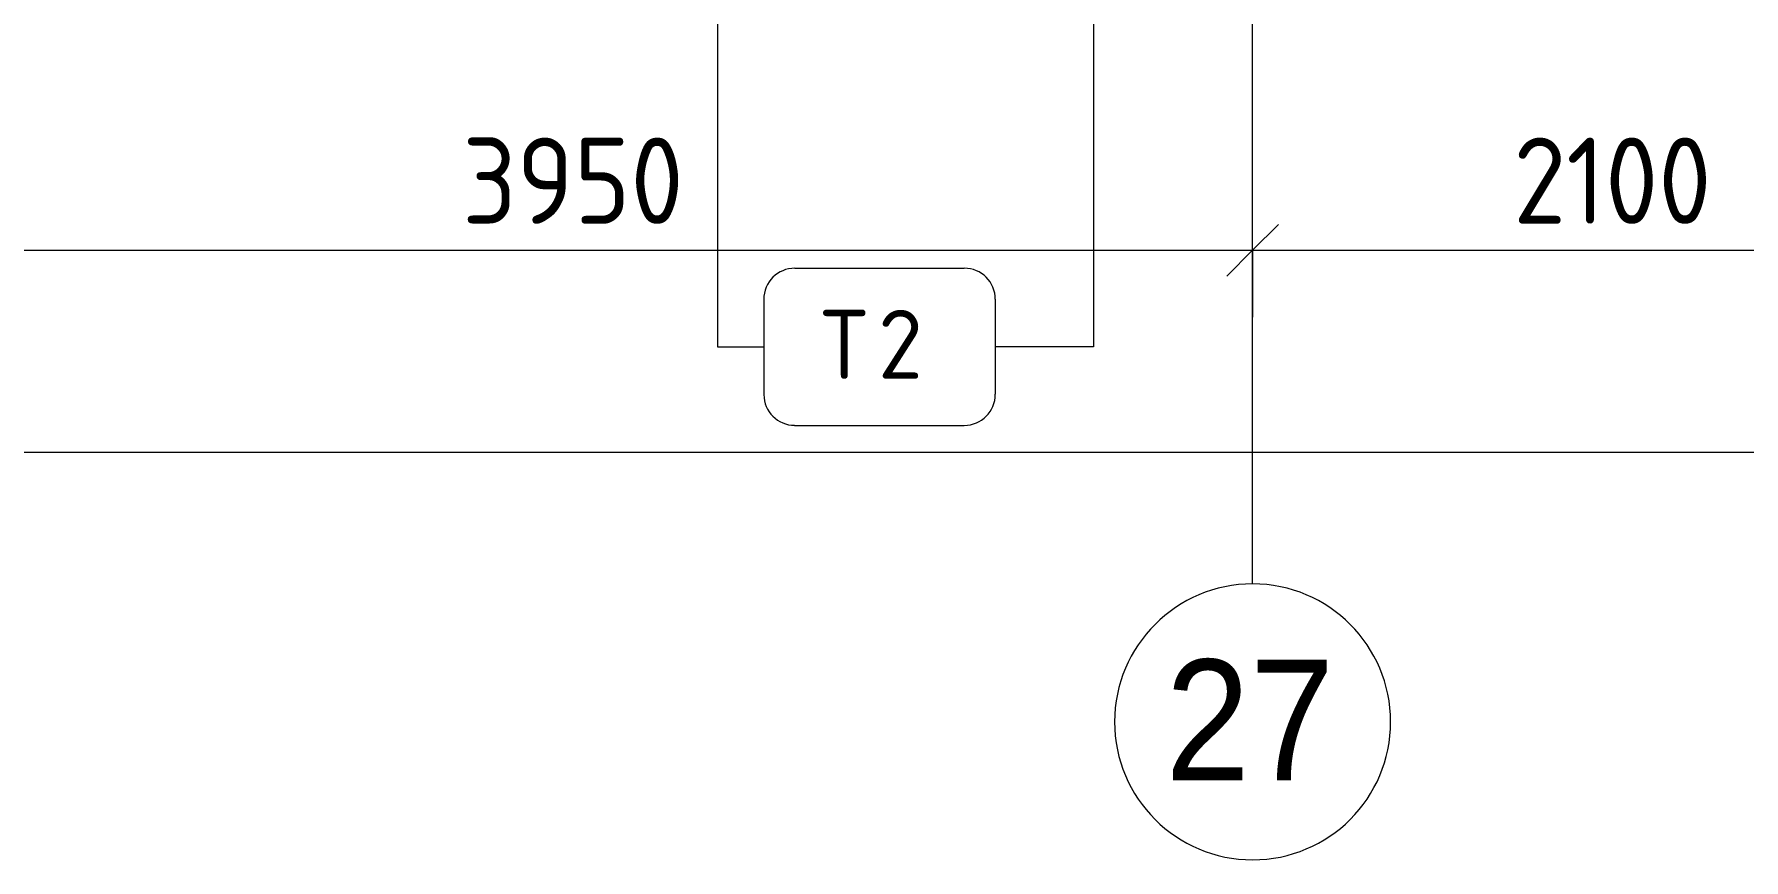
# Model space of a CAD drawing. Header units: millimetres. Extents: x -8624 to 200664, y -8553 to 29000.
# Drawn here: x 145674 to 150629, y -2706 to -312 of the extents above; entities that cross this region are included whole.
import ezdxf

# ---------------------------------------------------------------- set-up
doc = ezdxf.new("R2010")
doc.units = ezdxf.units.MM
for name, color, linetype, lineweight in [('A-ANNO-DIMS', 7, 'Continuous', 9), ('A-ANNO-DIMS-100', 7, 'Continuous', 9), ('Марки для знаков', 7, 'Continuous', 9), ('Оси', 7, 'Continuous', 9), ('Оси-1', 7, 'Continuous', 20)]:
    doc.layers.add(name, color=color, linetype=linetype, lineweight=lineweight)
doc.styles.add('Arial_1', font='arial.ttf', dxfattribs={"width": 0.9, "height": 350})
doc.styles.add('GOST Common_2', font='GOST_Common.ttf', dxfattribs={"height": 200})
doc.styles.add('ISOCPEUR', font='isocpeur.ttf', dxfattribs={"width": 0.9, "height": 250})
doc.dimstyles.new('ISO-2_5_0_9К_БОЛЬШОЙ', dxfattribs={"dimscale": 304.8, "dimtxt": 248.995294, "dimasz": 0.492126, "dimexe": 0.393701, "dimexo": 0.984252, "dimgap": 0, "dimtad": 1, "dimdec": 0, "dimrnd": 10, "dimzin": 0, "dimdsep": 46, "dimtxsty": 'ISOCPEUR', "dimblk1": 'OBLIQUE', "dimblk2": 'OBLIQUE', "dimsah": 1, "dimcen": 0.09, "dimdle": 0.393701, "dimazin": 0, "dimtfac": 1, "dimtdec": 4, "dimtix": 1, "dimtmove": 0, "dimatfit": 3, "dimfxl": 1, "dimtvp": 1, "dimtolj": 1, "dimtzin": 0, "dimarcsym": 2})

# ---------------------------------------------------------------- blocks, each defined once
blk = doc.blocks.new('Ось сетки - D8-29747960-План зашивки приборов отопления в осях 3 этажа 23-33')
at = {"layer": 'Оси-1'}
for start, end in [(360, 180), (180, 360)]:
    blk.add_arc((0, 0), 4, start, end, dxfattribs=at)
blk = doc.blocks.new('DIMBLOCK18-План зашивки приборов отопления в осях 3 этажа 23-33')
at = {"layer": 'A-ANNO-DIMS-100'}
for p, q in [((145255.3, -1132.6), (145255.3, -818.6)), ((149205.3, -1132.6), (149205.3, -818.6)), ((145255.3, -938.6), (149205.3, -938.6)), ((145255.3, -938.6), (145255.3, -1132.6)), ((149205.3, -938.6), (149205.3, -1132.6))]:
    blk.add_line(p, q, dxfattribs=at)
at = {"layer": 'A-ANNO-DIMS-100', "lineweight": 20}
for p, q in [((145255.3, -938.6), (145330.3, -863.6)), ((149205.3, -938.6), (149280.3, -863.6)), ((145255.3, -938.6), (145180.3, -1013.6)), ((149205.3, -938.6), (149130.3, -1013.6))]:
    blk.add_line(p, q, dxfattribs=at)
at = {"layer": 'A-ANNO-DIMS-100', "color": 0, "insert": (146914.2, -612), "char_height": 250, "width": 758.478, "attachment_point": 1, "line_spacing_factor": 1.149209, "style": 'ISOCPEUR'}
blk.add_mtext('3950', dxfattribs=at)
blk = doc.blocks.new('_Oblique')
at = {"color": 0, "linetype": 'ByBlock', "lineweight": -2}
blk.add_line((-0.5, -0.5), (0.5, 0.5), dxfattribs=at)
blk = doc.blocks.new('DIMBLOCK19-План зашивки приборов отопления в осях 3 этажа 23-33')
at = {"layer": 'A-ANNO-DIMS-100'}
for p, q in [((149205.3, -1132.6), (149205.3, -818.6)), ((151305.3, -1132.6), (151305.3, -818.6)), ((149205.3, -938.6), (151305.3, -938.6)), ((149205.3, -938.6), (149205.3, -1132.6)), ((151305.3, -938.6), (151305.3, -1132.6))]:
    blk.add_line(p, q, dxfattribs=at)
at = {"layer": 'A-ANNO-DIMS-100', "lineweight": 20}
for p, q in [((149205.3, -938.6), (149280.3, -863.6)), ((151305.3, -938.6), (151380.3, -863.6)), ((149205.3, -938.6), (149130.3, -1013.6)), ((151305.3, -938.6), (151230.3, -1013.6))]:
    blk.add_line(p, q, dxfattribs=at)
at = {"layer": 'A-ANNO-DIMS-100', "color": 0, "insert": (149960.8, -612), "char_height": 250, "width": 706.764, "attachment_point": 1, "line_spacing_factor": 1.149209, "style": 'ISOCPEUR'}
blk.add_mtext('2100', dxfattribs=at)
blk = doc.blocks.new('DIMBLOCK26-План зашивки приборов отопления в осях 3 этажа 23-33')
at = {"layer": 'A-ANNO-DIMS-100'}
for p, q in [((135155.3, -1717.9), (135155.3, -1404)), ((175605.3, -1717.9), (175605.3, -1404)), ((135035.3, -1524), (175725.3, -1524)), ((135155.3, -1524), (135155.3, -1717.9)), ((175605.3, -1524), (175605.3, -1717.9))]:
    blk.add_line(p, q, dxfattribs=at)
at = {"layer": 'A-ANNO-DIMS-100', "lineweight": 20}
for p, q in [((135155.3, -1524), (135230.3, -1449)), ((175605.3, -1524), (175680.3, -1449)), ((135155.3, -1524), (135080.3, -1599)), ((175605.3, -1524), (175530.3, -1599))]:
    blk.add_line(p, q, dxfattribs=at)
at = {"layer": 'A-ANNO-DIMS-100', "color": 0, "insert": (154961.3, -1197.4), "char_height": 250, "width": 1005.558, "attachment_point": 1, "line_spacing_factor": 1.149209, "style": 'ISOCPEUR'}
blk.add_mtext('40450', dxfattribs=at)
blk = doc.blocks.new('Марка_Знаки - В прямоуг_Наименование краткое-30718135-План зашивки приборов отопления в осях 3 этажа 23-33')
at = {"layer": 'Марки для знаков'}
for p, q in [((-2.455, 2.278), (2.455, 2.278)), ((-3.355, 1.378), (-3.355, -1.384)), ((3.355, 1.378), (3.355, -1.378)), ((-2.461, -2.278), (2.455, -2.278))]:
    blk.add_line(p, q, dxfattribs=at)
for centre, radius, start, end in [((-2.455, 1.378), 0.9, 90, 180), ((2.455, 1.378), 0.9, 0, 90), ((-2.461, -1.384), 0.893, 180, 270), ((2.455, -1.378), 0.9, 270, 0)]:
    blk.add_arc(centre, radius, start, end, dxfattribs=at)

msp = doc.modelspace()

# ---------------------------------------------------------------- linework, layer by layer
at = {"layer": 'Марки для знаков'}
for p, q in [((147653.8, 177.4), (147653.8, -1218.6)), ((148743.8, 177.4), (148743.8, -1218.6)), ((147653.8, -1218.6), (147788.5, -1218.6)), ((148743.8, -1218.6), (148459.5, -1218.6))]:
    msp.add_line(p, q, dxfattribs=at)
at = {"layer": 'Оси'}
msp.add_line((149205.3, -1906.3), (149205.3, 593.7), dxfattribs=at)

# ---------------------------------------------------------------- block references
at = {"layer": 'Марки для знаков', "xscale": 99.99999999999993, "yscale": 99.99999999999993, "zscale": 99.99999999999993}
msp.add_blockref('Марка_Знаки - В прямоуг_Наименование краткое-30718135-План зашивки приборов отопления в осях 3 этажа 23-33', (148124, -1218.6), dxfattribs=at)
at = {"layer": 'Оси-1', "xscale": 99.99999999999993, "yscale": 99.99999999999993, "zscale": 99.99999999999993}
msp.add_blockref('Ось сетки - D8-29747960-План зашивки приборов отопления в осях 3 этажа 23-33', (149205.3, -2306.3), dxfattribs=at)

# ---------------------------------------------------------------- texts
at = {"layer": 'Марки для знаков', "char_height": 200, "attachment_point": 1, "style": 'GOST Common_2'}
for s, insert, width in [('\\fGOST Common|b0|i0|c204|p34|;Т', (147954, -1111.5), 200.422), ('\\fGOST Common|b0|i0|c204|p34|;2', (148119.3, -1111.5), 176.371)]:
    msp.add_mtext(s, dxfattribs=dict(at, insert=insert, width=width))
at = {"layer": 'Оси', "insert": (148952.6, -2125.6), "char_height": 350, "width": 606.076, "attachment_point": 1, "style": 'Arial_1'}
msp.add_mtext('27', dxfattribs=at)

# ---------------------------------------------------------------- dimensions: what is measured, and where the dimension line sits
at = {"layer": 'A-ANNO-DIMS'}
for base, p1, p2, override, picture, middle in [((149205.3, -938.6), (145255.3, -832.6), (149205.3, -832.6), {"dimpost": '<>', "dimfxl": 3950}, 'DIMBLOCK18-План зашивки приборов отопления в осях 3 этажа 23-33', (147230.3, -813.6)), ((151305.3, -938.6), (149205.3, -832.6), (151305.3, -832.6), {"dimpost": '<>', "dimfxl": 2100}, 'DIMBLOCK19-План зашивки приборов отопления в осях 3 этажа 23-33', (150255.3, -813.6)), ((175605.3, -1524), (135155.3, -1417.9), (175605.3, -1417.9), {"dimpost": '<>', "dimfxl": 40450}, 'DIMBLOCK26-План зашивки приборов отопления в осях 3 этажа 23-33', (155380.3, -1399))]:
    dim = msp.add_linear_dim(base=base, p1=p1, p2=p2, dimstyle='ISO-2_5_0_9К_БОЛЬШОЙ', override=override, dxfattribs=at)
    dim.commit()
    dim.dimension.update_dxf_attribs({"geometry": picture, "text_midpoint": middle})

doc.saveas('drawing.dxf')
